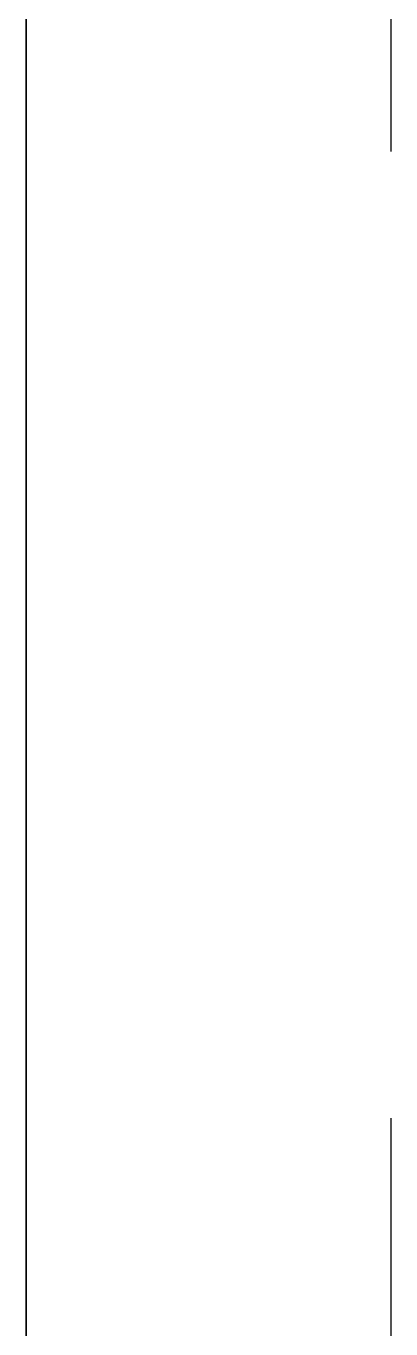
# Model space of a CAD drawing. Extents: x 296441 to 853063, y 459050 to 1117990.
# Drawn here: x 629578.5 to 629698.5, y 568516.7 to 568944.7 of the extents above; entities that cross this region are included whole.
import ezdxf

# ---------------------------------------------------------------- set-up
doc = ezdxf.new("R2010")
doc.units = 0
doc.header["$LTSCALE"] = 1000
doc.linetypes.add('14-GRID$0$CENTER2', pattern=[28.575, 19.05, -3.175, 3.175, -3.175])
for name, color, linetype in [('14-GRID$0$G-GRID', 9, '14-GRID$0$CENTER2'), ('E2-E3-FL03$0$A-WALL', 1, 'Continuous'), ('E2-E3-FL03$0$E1-FL03$0$A-WALL', 1, 'Continuous'), ('E_OTHER', 7, 'Continuous')]:
    doc.layers.add(name, color=color, linetype=linetype)
doc.styles.add('E2-E3-FL03$0$E1-FL03$0$Standard', font='')
doc.styles.get('E2-E3-FL03$0$E1-FL03$0$Standard').set_extended_font_data('SimSun')

# ---------------------------------------------------------------- blocks, each defined once
blk = doc.blocks.new('555Y')
at = {"layer": 'E2-E3-FL03$0$A-WALL'}
blk.add_line((667283.88, 87885.35), (667283.88, 86343.43), dxfattribs=at)
blk.add_lwpolyline([(667283.88, 86343.43), (667283.88, 90303.43)], dxfattribs=at)
at = {"layer": 'E2-E3-FL03$0$E1-FL03$0$A-WALL'}
blk.add_line((667283.88, 86343.43), (667283.88, 90303.43), dxfattribs=at)
at = {"style": 'E2-E3-FL03$0$E1-FL03$0$Standard', "text_generation_flag": 4, "flags": 9}
for tag in ['XSIZE', 'YSIZE']:
    blk.add_attdef(tag, (662673.88, 95823.43, -0.03), '', height=0.5, rotation=90, dxfattribs=at)

msp = doc.modelspace()

# ---------------------------------------------------------------- linework, layer by layer
at = {"layer": '14-GRID$0$G-GRID', "color": 8, "ltscale": 0.1}
msp.add_line((629698.48, 590810.97), (629698.48, 558052.53), dxfattribs=at)

# ---------------------------------------------------------------- block references
at = {"layer": 'E_OTHER'}
msp.add_blockref('555Y', (-37705.4, 481903.8), dxfattribs=at)

doc.saveas('drawing.dxf')
